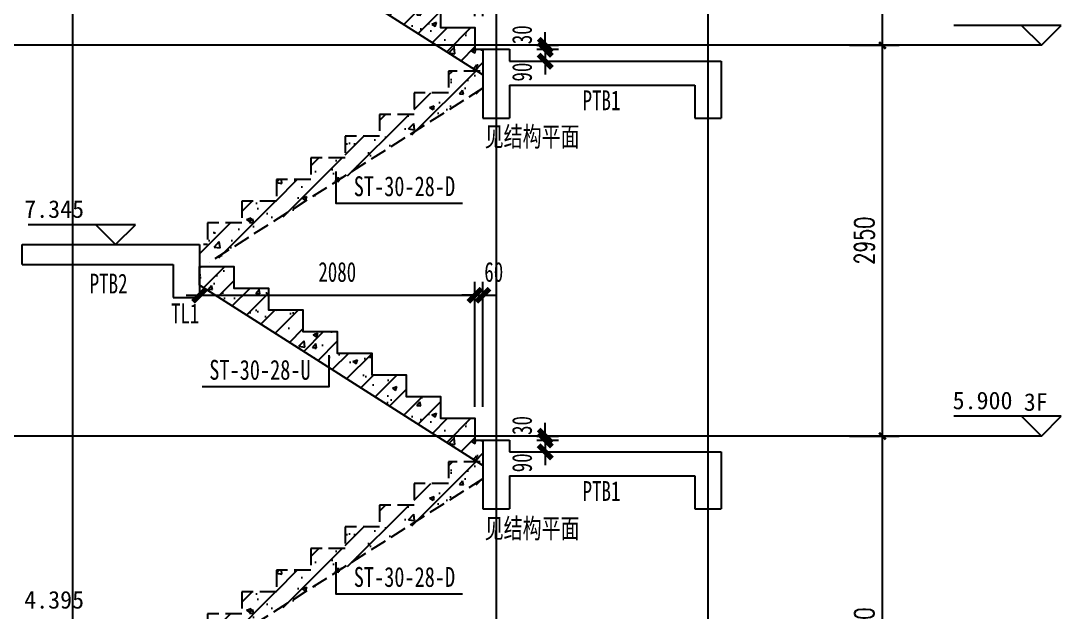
# Model space of a CAD drawing. Extents: x 1045983 to 1134482, y -686883 to -657183.
# Drawn here: x 1063696 to 1071554, y -669982 to -665517 of the extents above; entities that cross this region are included whole.
import ezdxf
from ezdxf.enums import TextEntityAlignment as Align

# ---------------------------------------------------------------- set-up
doc = ezdxf.new("R2010")
doc.units = 0
doc.header["$LTSCALE"] = 1000
doc.header["$MEASUREMENT"] = 0
doc.linetypes.add('3、4#楼 楼梯剖面$0$DASH', pattern=[0.35, 0.25, -0.1])
doc.layers.get('0').update_dxf_attribs({"linetype": 'CONTINUOUS'})
doc.layers.get('Defpoints').update_dxf_attribs({"linetype": 'CONTINUOUS'})
for name, color, linetype in [('3#-夹层$0$A-ANNO-LEVL', 3, 'CONTINUOUS'), ('3#-夹层$0$A-ANNO-TEXT', 7, 'CONTINUOUS'), ('3、4#楼 楼梯剖面$0$A-COLU-CONC-HATC', 204, 'CONTINUOUS'), ('3、4#楼 楼梯剖面$0$A-WALL-CONC', 9, 'CONTINUOUS'), ('A-ANNO-DIMS', 3, 'CONTINUOUS'), ('A-ANNO-TEXT', 7, 'CONTINUOUS'), ('S-ANNO-DIMS', 3, 'CONTINUOUS'), ('S-ANNO-DOTE', 230, 'CONTINUOUS'), ('S-DETL-TEXT', 7, 'CONTINUOUS'), ('S-DIMS', 3, 'CONTINUOUS'), ('S-PC-BEAM-TL', 4, 'CONTINUOUS'), ('S_A平-楼梯', 51, 'CONTINUOUS'), ('TEXT', 7, 'CONTINUOUS')]:
    doc.layers.add(name, color=color, linetype=linetype)
doc.styles.add('-楷体_GB2312', font='')
doc.styles.add('3#-夹层$0$_TCH_DIM', font='')
doc.styles.add('_TCH_DIM_T3', font='SIMPLEX', dxfattribs={"width": 0.705882, "bigfont": 'GBCBIG'})
doc.styles.get("Standard").update_dxf_attribs({"font": ''})
doc.styles.add('宋体', font='', dxfattribs={"width": 0.8})
doc.styles.add('楷体GB312', font='', dxfattribs={"width": 0.7})
doc.styles.get('-楷体_GB2312').set_extended_font_data('楷体_GB2312')
doc.styles.get('3#-夹层$0$_TCH_DIM').set_extended_font_data('SimSun')
doc.styles.get('Standard').set_extended_font_data('NSimSun')
doc.styles.get('宋体').set_extended_font_data('SimSun')
doc.styles.get('楷体GB312').set_extended_font_data('楷体_GB2312')
doc.dimstyles.new('_TCH_ARCH&&50', dxfattribs={"dimtxt": 148.75, "dimasz": 50, "dimexe": 125, "dimexo": 150, "dimgap": 63.125, "dimtad": 1, "dimdec": 0, "dimzin": 0, "dimdsep": 46, "dimtxsty": '_TCH_DIM_T3', "dimblk": 'ARCHTICK', "dimcen": 0.09, "dimclrt": 7, "dimazin": 2, "dimtfac": 1, "dimtdec": 0, "dimtix": 1, "dimtmove": 2, "dimatfit": 3, "dimfxl": 1, "dimtolj": 1, "dimtzin": 0, "dimarcsym": 0})
doc.dimstyles.new('TSSD_50_50', dxfattribs={"dimtxt": 150, "dimasz": 100, "dimexe": 100, "dimexo": 250, "dimgap": 100, "dimtad": 1, "dimdec": 0, "dimzin": 0, "dimdsep": 46, "dimtxsty": '楷体GB312', "dimblk": 'ARCHTICK', "dimcen": 0, "dimdle": 100, "dimclrt": 7, "dimadec": 0, "dimazin": 0, "dimtfac": 1, "dimtdec": 0, "dimtix": 1, "dimtmove": 2, "dimatfit": 3, "dimldrblk": 'ARCHTICK', "dimfxl": 1, "dimtolj": 1, "dimtzin": 0, "dimarcsym": 0})

# ---------------------------------------------------------------- blocks, each defined once
blk = doc.blocks.new('_ArchTick')
at = {"color": 0, "linetype": 'ByBlock', "const_width": 0.4}
blk.add_lwpolyline([(-0.5, -0.5), (0.5, 0.5)], dxfattribs=at)
blk = doc.blocks.new('*D495')
at = {"layer": 'A-ANNO-DIMS', "color": 0, "lineweight": -2, "transparency": 16777216}
for p, q in [((1046066, -699027.2), (1046441, -699027.2)), ((1046316, -701977.2), (1046316, -699027.2)), ((1046066, -701977.2), (1046441, -701977.2))]:
    blk.add_line(p, q, dxfattribs=at)
at = {"layer": 'Defpoints', "color": 0, "transparency": 16777216}
for p in [(1045916, -699027.2), (1046316, -699027.2), (1045916, -701977.2)]:
    blk.add_point(p, dxfattribs=at)
at = {"layer": 'A-ANNO-DIMS', "color": 0, "lineweight": -2, "transparency": 16777216, "xscale": 50, "yscale": 50, "zscale": 50}
for p, rotation in [((1046316, -699027.2), 90), ((1046316, -701977.2), 270)]:
    blk.add_blockref('_ArchTick', p, dxfattribs=dict(at, rotation=rotation))
at = {"layer": 'A-ANNO-DIMS', "color": 7, "transparency": 16777216, "insert": (1046178.5, -700502.2), "char_height": 148.75, "attachment_point": 5, "rotation": 90, "style": '_TCH_DIM_T3'}
blk.add_mtext('\\A1;2950', dxfattribs=at)
blk = doc.blocks.new('*D510')
at = {"layer": 'A-ANNO-DIMS', "color": 0, "lineweight": -2, "transparency": 16777216}
for p, q in [((1046066, -696077.2), (1046441, -696077.2)), ((1046316, -699027.2), (1046316, -696077.2)), ((1046066, -699027.2), (1046441, -699027.2))]:
    blk.add_line(p, q, dxfattribs=at)
at = {"layer": 'Defpoints', "color": 0, "transparency": 16777216}
for p in [(1045916, -696077.2), (1046316, -696077.2), (1045916, -699027.2)]:
    blk.add_point(p, dxfattribs=at)
at = {"layer": 'A-ANNO-DIMS', "color": 0, "lineweight": -2, "transparency": 16777216, "xscale": 50, "yscale": 50, "zscale": 50}
for p, rotation in [((1046316, -696077.2), 90), ((1046316, -699027.2), 270)]:
    blk.add_blockref('_ArchTick', p, dxfattribs=dict(at, rotation=rotation))
at = {"layer": 'A-ANNO-DIMS', "color": 7, "transparency": 16777216, "insert": (1046178.5, -697552.2), "char_height": 148.75, "attachment_point": 5, "rotation": 90, "style": '_TCH_DIM_T3'}
blk.add_mtext('\\A1;2950', dxfattribs=at)
blk = doc.blocks.new('*D511')
at = {"layer": 'Defpoints', "color": 0, "transparency": 16777216}
for p in [(1043298.3, -697964), (1043238.3, -699057.2), (1043298.3, -699057.2)]:
    blk.add_point(p, dxfattribs=at)
at = {"layer": 'S-DIMS', "color": 0, "lineweight": -2, "transparency": 16777216}
for p, q in [((1043238.3, -698807.2), (1043238.3, -697864)), ((1043298.3, -698807.2), (1043298.3, -697864)), ((1043238.3, -697964), (1043138.3, -697964)), ((1043238.3, -697964), (1043298.3, -697964)), ((1043298.3, -697964), (1043398.3, -697964))]:
    blk.add_line(p, q, dxfattribs=at)
at = {"layer": 'S-DIMS', "color": 0, "lineweight": -2, "transparency": 16777216, "xscale": 100, "yscale": 100, "zscale": 100}
blk.add_blockref('_ArchTick', (1043238.3, -697964), dxfattribs=at)
at = {"layer": 'S-DIMS', "color": 0, "lineweight": -2, "transparency": 16777216, "xscale": 100, "yscale": 100, "zscale": 100, "rotation": 180}
blk.add_blockref('_ArchTick', (1043298.3, -697964), dxfattribs=at)
at = {"layer": 'S-DIMS', "color": 7, "transparency": 16777216, "insert": (1043380.5, -697789), "char_height": 150, "attachment_point": 5, "style": '楷体GB312'}
blk.add_mtext('\\A1;60', dxfattribs=at)
blk = doc.blocks.new('*D512')
at = {"layer": 'Defpoints', "color": 0, "transparency": 16777216}
for p in [(1041158.3, -697982.2), (1043238.3, -697964), (1043238.3, -699057.2)]:
    blk.add_point(p, dxfattribs=at)
at = {"layer": 'S-DIMS', "color": 0, "lineweight": -2, "transparency": 16777216}
for p, q in [((1041158.3, -697732.2), (1041158.3, -697864)), ((1043238.3, -698807.2), (1043238.3, -697864)), ((1041058.3, -697964), (1043338.3, -697964))]:
    blk.add_line(p, q, dxfattribs=at)
at = {"layer": 'S-DIMS', "color": 0, "lineweight": -2, "transparency": 16777216, "xscale": 100, "yscale": 100, "zscale": 100, "rotation": 180}
blk.add_blockref('_ArchTick', (1041158.3, -697964), dxfattribs=at)
at = {"layer": 'S-DIMS', "color": 0, "lineweight": -2, "transparency": 16777216, "xscale": 100, "yscale": 100, "zscale": 100}
blk.add_blockref('_ArchTick', (1043238.3, -697964), dxfattribs=at)
at = {"layer": 'S-DIMS', "color": 7, "transparency": 16777216, "insert": (1042198.3, -697789), "char_height": 150, "attachment_point": 5, "style": '楷体GB312'}
blk.add_mtext('\\A1;2080', dxfattribs=at)
blk = doc.blocks.new('*D513')
at = {"layer": 'Defpoints', "color": 0, "transparency": 16777216}
for p in [(1043298.3, -695014), (1043238.3, -696107.2), (1043298.3, -696107.2)]:
    blk.add_point(p, dxfattribs=at)
at = {"layer": 'S-DIMS', "color": 0, "lineweight": -2, "transparency": 16777216}
for p, q in [((1043238.3, -695857.2), (1043238.3, -694914)), ((1043298.3, -695857.2), (1043298.3, -694914)), ((1043238.3, -695014), (1043138.3, -695014)), ((1043238.3, -695014), (1043298.3, -695014)), ((1043298.3, -695014), (1043398.3, -695014))]:
    blk.add_line(p, q, dxfattribs=at)
at = {"layer": 'S-DIMS', "color": 0, "lineweight": -2, "transparency": 16777216, "xscale": 100, "yscale": 100, "zscale": 100}
blk.add_blockref('_ArchTick', (1043238.3, -695014), dxfattribs=at)
at = {"layer": 'S-DIMS', "color": 0, "lineweight": -2, "transparency": 16777216, "xscale": 100, "yscale": 100, "zscale": 100, "rotation": 180}
blk.add_blockref('_ArchTick', (1043298.3, -695014), dxfattribs=at)
at = {"layer": 'S-DIMS', "color": 7, "transparency": 16777216, "insert": (1043380.5, -694839), "char_height": 150, "attachment_point": 5, "style": '楷体GB312'}
blk.add_mtext('\\A1;60', dxfattribs=at)
blk = doc.blocks.new('*D514')
at = {"layer": 'Defpoints', "color": 0, "transparency": 16777216}
for p in [(1041158.3, -695032.2), (1043238.3, -695014), (1043238.3, -696107.2)]:
    blk.add_point(p, dxfattribs=at)
at = {"layer": 'S-DIMS', "color": 0, "lineweight": -2, "transparency": 16777216}
for p, q in [((1041158.3, -694782.2), (1041158.3, -694914)), ((1043238.3, -695857.2), (1043238.3, -694914)), ((1041058.3, -695014), (1043338.3, -695014))]:
    blk.add_line(p, q, dxfattribs=at)
at = {"layer": 'S-DIMS', "color": 0, "lineweight": -2, "transparency": 16777216, "xscale": 100, "yscale": 100, "zscale": 100, "rotation": 180}
blk.add_blockref('_ArchTick', (1041158.3, -695014), dxfattribs=at)
at = {"layer": 'S-DIMS', "color": 0, "lineweight": -2, "transparency": 16777216, "xscale": 100, "yscale": 100, "zscale": 100}
blk.add_blockref('_ArchTick', (1043238.3, -695014), dxfattribs=at)
at = {"layer": 'S-DIMS', "color": 7, "transparency": 16777216, "insert": (1042198.3, -694839), "char_height": 150, "attachment_point": 5, "style": '楷体GB312'}
blk.add_mtext('\\A1;2080', dxfattribs=at)
blk = doc.blocks.new('*D515')
at = {"layer": 'Defpoints', "color": 0, "transparency": 16777216}
for p in [(1043455.4, -696077.2), (1043455.4, -696107.2), (1043769.5, -696107.2)]:
    blk.add_point(p, dxfattribs=at)
at = {"layer": 'S-ANNO-DIMS', "color": 0, "lineweight": -2, "transparency": 16777216}
for p, q in [((1043769.5, -696077.2), (1043769.5, -695977.2)), ((1043705.4, -696077.2), (1043869.5, -696077.2)), ((1043705.4, -696107.2), (1043869.5, -696107.2)), ((1043769.5, -696077.2), (1043769.5, -696107.2)), ((1043769.5, -696107.2), (1043769.5, -696207.2))]:
    blk.add_line(p, q, dxfattribs=at)
at = {"layer": 'S-ANNO-DIMS', "color": 0, "lineweight": -2, "transparency": 16777216, "xscale": 100, "yscale": 100, "zscale": 100}
for p, rotation in [((1043769.5, -696077.2), 270), ((1043769.5, -696107.2), 90)]:
    blk.add_blockref('_ArchTick', p, dxfattribs=dict(at, rotation=rotation))
at = {"layer": 'S-ANNO-DIMS', "color": 7, "transparency": 16777216, "insert": (1043594.5, -695997.3), "char_height": 150, "attachment_point": 5, "rotation": 90, "style": '楷体GB312'}
blk.add_mtext('\\A1;30', dxfattribs=at)
blk = doc.blocks.new('*D516')
at = {"layer": 'Defpoints', "color": 0, "transparency": 16777216}
for p in [(1043455.4, -696107.2), (1043498.3, -696197.2), (1043769.5, -696197.2)]:
    blk.add_point(p, dxfattribs=at)
at = {"layer": 'S-ANNO-DIMS', "color": 0, "lineweight": -2, "transparency": 16777216}
for p, q in [((1043769.5, -696107.2), (1043769.5, -696007.2)), ((1043705.4, -696107.2), (1043869.5, -696107.2)), ((1043769.5, -696107.2), (1043769.5, -696197.2)), ((1043748.3, -696197.2), (1043869.5, -696197.2)), ((1043769.5, -696197.2), (1043769.5, -696297.2))]:
    blk.add_line(p, q, dxfattribs=at)
at = {"layer": 'S-ANNO-DIMS', "color": 0, "lineweight": -2, "transparency": 16777216, "xscale": 100, "yscale": 100, "zscale": 100}
for p, rotation in [((1043769.5, -696107.2), 270), ((1043769.5, -696197.2), 90)]:
    blk.add_blockref('_ArchTick', p, dxfattribs=dict(at, rotation=rotation))
at = {"layer": 'S-ANNO-DIMS', "color": 7, "transparency": 16777216, "insert": (1043594.5, -696279.3), "char_height": 150, "attachment_point": 5, "rotation": 90, "style": '楷体GB312'}
blk.add_mtext('\\A1;90', dxfattribs=at)
blk = doc.blocks.new('*D517')
at = {"layer": 'Defpoints', "color": 0, "transparency": 16777216}
for p in [(1043455.4, -699027.2), (1043455.4, -699057.2), (1043769.5, -699057.2)]:
    blk.add_point(p, dxfattribs=at)
at = {"layer": 'S-ANNO-DIMS', "color": 0, "lineweight": -2, "transparency": 16777216}
for p, q in [((1043769.5, -699027.2), (1043769.5, -698927.2)), ((1043705.4, -699027.2), (1043869.5, -699027.2)), ((1043705.4, -699057.2), (1043869.5, -699057.2)), ((1043769.5, -699027.2), (1043769.5, -699057.2)), ((1043769.5, -699057.2), (1043769.5, -699157.2))]:
    blk.add_line(p, q, dxfattribs=at)
at = {"layer": 'S-ANNO-DIMS', "color": 0, "lineweight": -2, "transparency": 16777216, "xscale": 100, "yscale": 100, "zscale": 100}
for p, rotation in [((1043769.5, -699027.2), 270), ((1043769.5, -699057.2), 90)]:
    blk.add_blockref('_ArchTick', p, dxfattribs=dict(at, rotation=rotation))
at = {"layer": 'S-ANNO-DIMS', "color": 7, "transparency": 16777216, "insert": (1043594.5, -698947.3), "char_height": 150, "attachment_point": 5, "rotation": 90, "style": '楷体GB312'}
blk.add_mtext('\\A1;30', dxfattribs=at)
blk = doc.blocks.new('*D518')
at = {"layer": 'Defpoints', "color": 0, "transparency": 16777216}
for p in [(1043455.4, -699057.2), (1043498.3, -699147.2), (1043769.5, -699147.2)]:
    blk.add_point(p, dxfattribs=at)
at = {"layer": 'S-ANNO-DIMS', "color": 0, "lineweight": -2, "transparency": 16777216}
for p, q in [((1043769.5, -699057.2), (1043769.5, -698957.2)), ((1043705.4, -699057.2), (1043869.5, -699057.2)), ((1043769.5, -699057.2), (1043769.5, -699147.2)), ((1043748.3, -699147.2), (1043869.5, -699147.2)), ((1043769.5, -699147.2), (1043769.5, -699247.2))]:
    blk.add_line(p, q, dxfattribs=at)
at = {"layer": 'S-ANNO-DIMS', "color": 0, "lineweight": -2, "transparency": 16777216, "xscale": 100, "yscale": 100, "zscale": 100}
for p, rotation in [((1043769.5, -699057.2), 270), ((1043769.5, -699147.2), 90)]:
    blk.add_blockref('_ArchTick', p, dxfattribs=dict(at, rotation=rotation))
at = {"layer": 'S-ANNO-DIMS', "color": 7, "transparency": 16777216, "insert": (1043594.5, -699229.3), "char_height": 150, "attachment_point": 5, "rotation": 90, "style": '楷体GB312'}
blk.add_mtext('\\A1;90', dxfattribs=at)
blk = doc.blocks.new('*D539')
at = {"layer": 'A-ANNO-DIMS', "color": 0, "lineweight": -2, "transparency": 16777216}
for p, q in [((1046066, -693127.2), (1046441, -693127.2)), ((1046316, -696077.2), (1046316, -693127.2)), ((1046066, -696077.2), (1046441, -696077.2))]:
    blk.add_line(p, q, dxfattribs=at)
at = {"layer": 'Defpoints', "color": 0, "transparency": 16777216}
for p in [(1045916, -693127.2), (1046316, -693127.2), (1045916, -696077.2)]:
    blk.add_point(p, dxfattribs=at)
at = {"layer": 'A-ANNO-DIMS', "color": 0, "lineweight": -2, "transparency": 16777216, "xscale": 50, "yscale": 50, "zscale": 50}
for p, rotation in [((1046316, -693127.2), 90), ((1046316, -696077.2), 270)]:
    blk.add_blockref('_ArchTick', p, dxfattribs=dict(at, rotation=rotation))
at = {"layer": 'A-ANNO-DIMS', "color": 7, "transparency": 16777216, "insert": (1046178.5, -694602.2), "char_height": 148.75, "attachment_point": 5, "rotation": 90, "style": '_TCH_DIM_T3'}
blk.add_mtext('\\A1;2950', dxfattribs=at)
blk = doc.blocks.new('3#剖面')
at = {"layer": '3、4#楼 楼梯剖面$0$A-COLU-CONC-HATC'}
h = blk.add_hatch(dxfattribs=at)
h.set_pattern_fill('钢筋混凝土', color=1, scale=50)
h.set_pattern_definition([(45, (902017.61, -761703.41), (-88.38835, 88.38835), []), (50, (902017.6, -761703.4), (358.6301, -31.37607), [37.5, -412.5]), (355, (902017.6, -761703.4), (-69.3757, 376.0961), [30, -330]), (100.4514, (902047.5, -761706.02), (289.2547, 344.7198), [31.8701, -350.57106]), (46.1842, (902017.6, -761603.4), (533.6205, -82.7595), [56.25, -618.75]), (96.6356, (902062.1, -761610.3), (467.3314, 487.059), [47.8051, -525.8565]), (351.1842, (902017.6, -761603.4), (467.331, 487.0593), [45, -495]), (21, (902067.6, -761628.4), (298.4535, -201.30945), [37.5, -412.5]), (326, (902067.6, -761628.4), (121.6577, 362.575), [30, -330]), (71.4514, (902092.48, -761645.2), (420.1113, 161.26525), [31.8701, -350.57106]), (37.5, (902017.61, -761703.41), (6.07993, 166.44693), [0, -326, 0, -335, 0, -331.25]), (7.5, (902017.6, -761703.4), (131.53477, 197.20586), [0, -191, 0, -318.5, 0, -126.25]), (327.5, (901906.11, -761703.41), (266.91122, -11.27744), [0, -125, 0, -390, 0, -517.5]), (317.5, (901856.1, -761703.4), (291.5931, 50.0525), [0, -162.5, 0, -259, 0, -367.5])])
h.paths.add_polyline_path([(1041158.3, -694796.1), (1041418.3, -694796.1), (1041418.3, -694959.9), (1041678.3, -694959.9), (1041678.3, -695123.8), (1041938.3, -695123.8), (1041938.3, -695287.7), (1042198.3, -695287.7), (1042198.3, -695451.6), (1042458.3, -695451.6), (1042458.3, -695615.5), (1042718.3, -695615.5), (1042718.3, -695779.4), (1042978.3, -695779.4), (1042978.3, -695943.3), (1043238.3, -695943.3), (1043238.3, -696107.2), (1043298.3, -696107.3), (1043298.3, -696299.4), (1041158.3, -694937.9)])
h = blk.add_hatch(dxfattribs=at)
h.set_pattern_fill('钢筋混凝土', color=1, scale=50)
h.set_pattern_definition([(45, (903913.05, -763178.41), (-88.38835, 88.38835), []), (50, (903913.05, -763178.4), (358.6301, -31.37607), [37.5, -412.5]), (355, (903913.05, -763178.4), (-69.3757, 376.0961), [30, -330]), (100.4514, (903942.93, -763181.02), (289.2547, 344.7198), [31.8701, -350.57106]), (46.1842, (903913.05, -763078.4), (533.6205, -82.7595), [56.25, -618.75]), (96.6356, (903957.5, -763085.3), (467.3314, 487.059), [47.8051, -525.8565]), (351.1842, (903913.05, -763078.4), (467.331, 487.0593), [45, -495]), (21, (903963.05, -763103.4), (298.4535, -201.30945), [37.5, -412.5]), (326, (903963.05, -763103.4), (121.6577, 362.575), [30, -330]), (71.4514, (903987.9, -763120.2), (420.1113, 161.26525), [31.8701, -350.57106]), (37.5, (903913.05, -763178.41), (6.07993, 166.44693), [0, -326, 0, -335, 0, -331.25]), (7.5, (903913.05, -763178.4), (131.53477, 197.20586), [0, -191, 0, -318.5, 0, -126.25]), (327.5, (903801.55, -763178.41), (266.91122, -11.27744), [0, -125, 0, -390, 0, -517.5]), (317.5, (903751.55, -763178.4), (291.5931, 50.0525), [0, -162.5, 0, -259, 0, -367.5])])
h.paths.add_polyline_path([(1043298.3, -696271.1), (1043038.3, -696271.1), (1043038.3, -696434.9), (1042778.3, -696434.9), (1042778.3, -696598.8), (1042518.3, -696598.8), (1042518.3, -696762.7), (1042258.3, -696762.7), (1042258.3, -696926.6), (1041998.3, -696926.6), (1041998.3, -697090.5), (1041738.3, -697090.5), (1041738.3, -697254.4), (1041478.3, -697254.4), (1041478.3, -697418.3), (1041218.3, -697418.3), (1041218.3, -697582.2), (1041158.3, -697582.3), (1041158.3, -697774.4), (1043298.3, -696412.9)])
h = blk.add_hatch(dxfattribs=at)
h.set_pattern_fill('钢筋混凝土', color=1, scale=50)
h.set_pattern_definition([(45, (902017.61, -764653.41), (-88.38835, 88.38835), []), (50, (902017.6, -764653.4), (358.6301, -31.37607), [37.5, -412.5]), (355, (902017.6, -764653.4), (-69.3757, 376.0961), [30, -330]), (100.4514, (902047.5, -764656.02), (289.2547, 344.7198), [31.8701, -350.57106]), (46.1842, (902017.6, -764553.4), (533.6205, -82.7595), [56.25, -618.75]), (96.6356, (902062.1, -764560.3), (467.3314, 487.059), [47.8051, -525.8565]), (351.1842, (902017.6, -764553.4), (467.331, 487.0593), [45, -495]), (21, (902067.6, -764578.4), (298.4535, -201.30945), [37.5, -412.5]), (326, (902067.6, -764578.4), (121.6577, 362.575), [30, -330]), (71.4514, (902092.48, -764595.2), (420.1113, 161.26525), [31.8701, -350.57106]), (37.5, (902017.61, -764653.41), (6.07993, 166.44693), [0, -326, 0, -335, 0, -331.25]), (7.5, (902017.6, -764653.4), (131.53477, 197.20586), [0, -191, 0, -318.5, 0, -126.25]), (327.5, (901906.11, -764653.41), (266.91122, -11.27744), [0, -125, 0, -390, 0, -517.5]), (317.5, (901856.1, -764653.4), (291.5931, 50.0525), [0, -162.5, 0, -259, 0, -367.5])])
h.paths.add_polyline_path([(1041158.3, -697746.1), (1041418.3, -697746.1), (1041418.3, -697909.9), (1041678.3, -697909.9), (1041678.3, -698073.8), (1041938.3, -698073.8), (1041938.3, -698237.7), (1042198.3, -698237.7), (1042198.3, -698401.6), (1042458.3, -698401.6), (1042458.3, -698565.5), (1042718.3, -698565.5), (1042718.3, -698729.4), (1042978.3, -698729.4), (1042978.3, -698893.3), (1043238.3, -698893.3), (1043238.3, -699057.2), (1043298.3, -699057.3), (1043298.3, -699249.4), (1041158.3, -697887.9)])
h = blk.add_hatch(dxfattribs=at)
h.set_pattern_fill('钢筋混凝土', color=1, scale=50)
h.set_pattern_definition([(45, (903913.05, -766128.41), (-88.38835, 88.38835), []), (50, (903913.05, -766128.4), (358.6301, -31.37607), [37.5, -412.5]), (355, (903913.05, -766128.4), (-69.3757, 376.0961), [30, -330]), (100.4514, (903942.93, -766131.02), (289.2547, 344.7198), [31.8701, -350.57106]), (46.1842, (903913.05, -766028.4), (533.6205, -82.7595), [56.25, -618.75]), (96.6356, (903957.5, -766035.3), (467.3314, 487.059), [47.8051, -525.8565]), (351.1842, (903913.05, -766028.4), (467.331, 487.0593), [45, -495]), (21, (903963.05, -766053.4), (298.4535, -201.30945), [37.5, -412.5]), (326, (903963.05, -766053.4), (121.6577, 362.575), [30, -330]), (71.4514, (903987.9, -766070.2), (420.1113, 161.26525), [31.8701, -350.57106]), (37.5, (903913.05, -766128.41), (6.07993, 166.44693), [0, -326, 0, -335, 0, -331.25]), (7.5, (903913.05, -766128.4), (131.53477, 197.20586), [0, -191, 0, -318.5, 0, -126.25]), (327.5, (903801.55, -766128.41), (266.91122, -11.27744), [0, -125, 0, -390, 0, -517.5]), (317.5, (903751.55, -766128.4), (291.5931, 50.0525), [0, -162.5, 0, -259, 0, -367.5])])
h.paths.add_polyline_path([(1043298.3, -699221.1), (1043038.3, -699221.1), (1043038.3, -699384.9), (1042778.3, -699384.9), (1042778.3, -699548.8), (1042518.3, -699548.8), (1042518.3, -699712.7), (1042258.3, -699712.7), (1042258.3, -699876.6), (1041998.3, -699876.6), (1041998.3, -700040.5), (1041738.3, -700040.5), (1041738.3, -700204.4), (1041478.3, -700204.4), (1041478.3, -700368.3), (1041218.3, -700368.3), (1041218.3, -700532.2), (1041158.3, -700532.3), (1041158.3, -700724.4), (1043298.3, -699362.9)])
at = {"layer": '3#-夹层$0$A-ANNO-LEVL'}
for p, q in [((1047666, -695927.2), (1046855.8, -695927.2)), ((1047516, -696077.2), (1047366, -695927.2)), ((1047516, -696077.2), (1047666, -695927.2)), ((1040674.7, -697432.2), (1039864.6, -697432.2)), ((1040524.7, -697582.2), (1040374.7, -697432.2)), ((1040524.7, -697582.2), (1040674.7, -697432.2)), ((1047666, -698877.2), (1046855.8, -698877.2)), ((1047516, -699027.2), (1047366, -698877.2)), ((1047516, -699027.2), (1047666, -698877.2))]:
    blk.add_line(p, q, dxfattribs=at)
at = {"layer": '3、4#楼 楼梯剖面$0$A-WALL-CONC', "linetype": '3、4#楼 楼梯剖面$0$DASH', "ltscale": 0.5}
for points in [[(1043278.3, -696271.1), (1043038.3, -696271.1), (1043038.3, -696434.9), (1042778.3, -696434.9), (1042778.3, -696598.8), (1042518.3, -696598.8), (1042518.3, -696762.7), (1042258.3, -696762.7), (1042258.3, -696926.6), (1041998.3, -696926.6), (1041998.3, -697090.5), (1041738.3, -697090.5), (1041738.3, -697254.4), (1041478.3, -697254.4), (1041478.3, -697418.3), (1041218.3, -697418.3), (1041218.3, -697582.2), (1041188.3, -697582.2)], [(1043298.3, -696400.2), (1041231, -697716.1)], [(1043278.3, -699221.1), (1043038.3, -699221.1), (1043038.3, -699384.9), (1042778.3, -699384.9), (1042778.3, -699548.8), (1042518.3, -699548.8), (1042518.3, -699712.7), (1042258.3, -699712.7), (1042258.3, -699876.6), (1041998.3, -699876.6), (1041998.3, -700040.5), (1041738.3, -700040.5), (1041738.3, -700204.4), (1041478.3, -700204.4), (1041478.3, -700368.3), (1041218.3, -700368.3), (1041218.3, -700532.2), (1041188.3, -700532.2)], [(1043298.3, -699350.2), (1041231, -700666.1)]]:
    blk.add_lwpolyline(points, dxfattribs=at)
at = {"layer": 'S-ANNO-DOTE'}
for points in [[(1040198.3, -688872.6), (1040198.3, -713627.2)], [(1043398.3, -688872.6), (1043398.3, -713627.2)], [(1044998.3, -688872.6), (1044998.3, -713627.2)], [(1047516, -696077.2), (1031848.3, -696077.2)], [(1047516, -699027.2), (1031848.3, -699027.2)]]:
    blk.add_lwpolyline(points, dxfattribs=at)
at = {"layer": 'S-DETL-TEXT'}
for points in [[(1042187.3, -697029.2), (1042187.3, -697269.7), (1043143.7, -697269.7)], [(1042134.3, -698415.3), (1042134.3, -698655.8), (1041178, -698655.8)], [(1042187.3, -699979.2), (1042187.3, -700219.7), (1043143.7, -700219.7)]]:
    blk.add_lwpolyline(points, dxfattribs=at)
at = {"layer": 'S-PC-BEAM-TL', "color": 4}
for p, q in [((1043298.3, -696107.2), (1043298.3, -696197.2)), ((1043298.3, -696107.2), (1043498.3, -696107.2)), ((1043498.3, -696107.2), (1043498.3, -696197.2)), ((1043298.3, -696197.2), (1043298.3, -696627.2)), ((1043498.3, -696197.2), (1045098.3, -696197.2)), ((1045098.3, -696197.2), (1045098.3, -696627.2)), ((1043498.3, -696377.2), (1043498.3, -696627.2)), ((1043498.3, -696377.2), (1044898.3, -696377.2)), ((1044898.3, -696377.2), (1044898.3, -696627.2)), ((1043298.3, -696627.2), (1043498.3, -696627.2)), ((1044898.3, -696627.2), (1045098.3, -696627.2)), ((1039818.3, -697582.2), (1041158.3, -697582.2)), ((1039818.3, -697732.2), (1039818.3, -697582.2)), ((1041158.3, -697582.2), (1041158.3, -697982.2)), ((1039818.3, -697732.2), (1040958.3, -697732.2)), ((1040958.3, -697732.2), (1040958.3, -697982.2)), ((1040958.3, -697982.2), (1041158.3, -697982.2)), ((1043298.3, -699057.2), (1043298.3, -699147.2)), ((1043298.3, -699057.2), (1043498.3, -699057.2)), ((1043498.3, -699057.2), (1043498.3, -699147.2)), ((1043298.3, -699147.2), (1043298.3, -699577.2)), ((1043498.3, -699147.2), (1045098.3, -699147.2)), ((1045098.3, -699147.2), (1045098.3, -699577.2)), ((1043498.3, -699327.2), (1043498.3, -699577.2)), ((1043498.3, -699327.2), (1044898.3, -699327.2)), ((1044898.3, -699327.2), (1044898.3, -699577.2)), ((1043298.3, -699577.2), (1043498.3, -699577.2)), ((1044898.3, -699577.2), (1045098.3, -699577.2))]:
    blk.add_line(p, q, dxfattribs=at)
for points in [[(1041158.3, -694796.1), (1041418.3, -694796.1), (1041418.3, -694959.9), (1041678.3, -694959.9), (1041678.3, -695123.8), (1041938.3, -695123.8), (1041938.3, -695287.7), (1042198.3, -695287.7), (1042198.3, -695451.6), (1042458.3, -695451.6), (1042458.3, -695615.5), (1042718.3, -695615.5), (1042718.3, -695779.4), (1042978.3, -695779.4), (1042978.3, -695943.3), (1043238.3, -695943.3), (1043238.3, -696107.2), (1043298.3, -696107.3), (1043298.3, -696299.4), (1041158.3, -694937.9)], [(1041158.3, -697746.1), (1041418.3, -697746.1), (1041418.3, -697909.9), (1041678.3, -697909.9), (1041678.3, -698073.8), (1041938.3, -698073.8), (1041938.3, -698237.7), (1042198.3, -698237.7), (1042198.3, -698401.6), (1042458.3, -698401.6), (1042458.3, -698565.5), (1042718.3, -698565.5), (1042718.3, -698729.4), (1042978.3, -698729.4), (1042978.3, -698893.3), (1043238.3, -698893.3), (1043238.3, -699057.2), (1043298.3, -699057.3), (1043298.3, -699249.4), (1041158.3, -697887.9)]]:
    blk.add_lwpolyline(points, close=True, dxfattribs=at)
at = {"layer": '3#-夹层$0$A-ANNO-TEXT', "color": 7, "style": '3#-夹层$0$_TCH_DIM'}
for s, p in [('7.345', (1039834, -697379.7)), ('5.900', (1046846, -698824.7)), ('4.395', (1039834, -700329.7))]:
    blk.add_text(s, height=132.91, dxfattribs=at).set_placement(p)
at = {"layer": 'A-ANNO-TEXT'}
blk.add_text('3F', height=132.91, dxfattribs=at).set_placement((1047383.4, -698836.7))
at = {"layer": 'S-DETL-TEXT', "style": '宋体', "width": 0.75}
for s, p in [('ST-30-28-D', (1042705.8, -697261)), ('ST-30-28-U', (1041614.6, -698647.1)), ('ST-30-28-D', (1042705.8, -700211))]:
    blk.add_text(s, height=150, dxfattribs=at).set_placement(p, align=Align.BOTTOM_CENTER)
at = {"layer": 'TEXT', "ltscale": 99, "style": '-楷体_GB2312', "width": 0.7}
for s, p in [('PTB1', (1044051.3, -696567.1)), ('见结构平面', (1043311.9, -696841)), ('PTB2', (1040328.7, -697950.9)), ('TL1', (1040942.7, -698176)), ('PTB1', (1044051.3, -699517.1)), ('见结构平面', (1043311.9, -699799))]:
    blk.add_text(s, height=150, dxfattribs=at).set_placement(p)
at = {"layer": 'A-ANNO-DIMS'}
for p1, p2, picture, middle in [((1045916, -696077.2), (1045916, -693127.2), '*D539', (1046178.5, -694602.2)), ((1045916, -699027.2), (1045916, -696077.2), '*D510', (1046178.5, -697552.2)), ((1045916, -701977.2), (1045916, -699027.2), '*D495', (1046178.5, -700502.2))]:
    dim = blk.add_aligned_dim(p1=p1, p2=p2, distance=-400, dimstyle='_TCH_ARCH&&50', dxfattribs=at)
    dim.commit()
    dim.dimension.update_dxf_attribs({"geometry": picture, "text_midpoint": middle})
at = {"layer": 'S-ANNO-DIMS'}
for base, p1, p2, picture, middle in [((1043769.5, -696107.2), (1043455.4, -696077.2), (1043455.4, -696107.2), '*D515', (1043594.5, -695997.3)), ((1043769.5, -696197.2), (1043455.4, -696107.2), (1043498.3, -696197.2), '*D516', (1043594.5, -696279.3)), ((1043769.5, -699057.2), (1043455.4, -699027.2), (1043455.4, -699057.2), '*D517', (1043594.5, -698947.3)), ((1043769.5, -699147.2), (1043455.4, -699057.2), (1043498.3, -699147.2), '*D518', (1043594.5, -699229.3))]:
    dim = blk.add_linear_dim(base=base, p1=p1, p2=p2, angle=90, dimstyle='TSSD_50_50', dxfattribs=at)
    dim.commit()
    dim.dimension.update_dxf_attribs({"geometry": picture, "text_midpoint": middle, "dimtype": 128})
at = {"layer": 'S-DIMS'}
for base, p1, p2, picture, middle in [((1043238.3, -695014), (1041158.3, -695032.2), (1043238.3, -696107.2), '*D514', (1042198.3, -694839)), ((1043238.3, -697964), (1041158.3, -697982.2), (1043238.3, -699057.2), '*D512', (1042198.3, -697789))]:
    dim = blk.add_linear_dim(base=base, p1=p1, p2=p2, dimstyle='TSSD_50_50', dxfattribs=at)
    dim.commit()
    dim.dimension.update_dxf_attribs({"geometry": picture, "text_midpoint": middle})
for base, p1, p2, picture, middle in [((1043298.3, -695014), (1043238.3, -696107.2), (1043298.3, -696107.2), '*D513', (1043380.5, -694839)), ((1043298.3, -697964), (1043238.3, -699057.2), (1043298.3, -699057.2), '*D511', (1043380.5, -697789))]:
    dim = blk.add_linear_dim(base=base, p1=p1, p2=p2, dimstyle='TSSD_50_50', dxfattribs=at)
    dim.commit()
    dim.dimension.update_dxf_attribs({"geometry": picture, "text_midpoint": middle, "dimtype": 128})

msp = doc.modelspace()

# ---------------------------------------------------------------- block references
at = {"layer": 'S_A平-楼梯'}
msp.add_blockref('3#剖面', (23887.6, 30374.7), dxfattribs=at)

doc.saveas('drawing.dxf')
